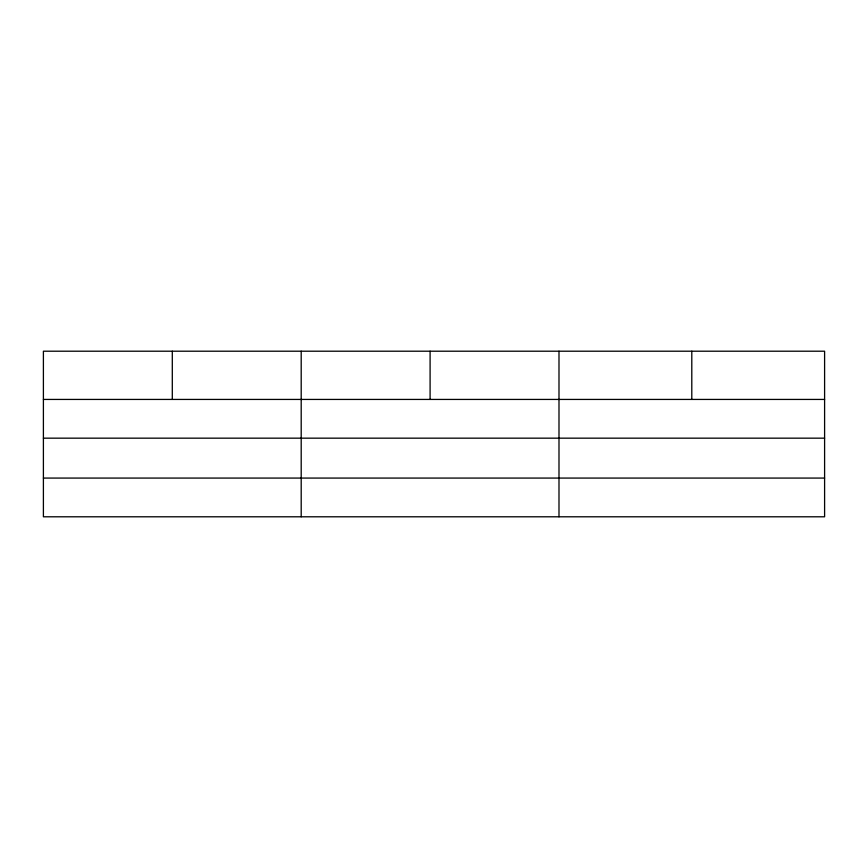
<?xml version="1.0" encoding="UTF-8"?>
<svg xmlns="http://www.w3.org/2000/svg" width="868" height="868" viewBox="0 0 868 868"><rect width="100%" height="100%" fill="white"/><g stroke="black" fill="none" stroke-linecap="round" stroke-linejoin="round"><path stroke-width="1.3" d="M824.6 438.166L824.6 351.204L43.4 351.204L43.4 516.796L824.6 516.796L824.6 438.166L43.4 438.166M43.4 399.432L824.6 399.432M43.4 478.073L824.6 478.073M691.796 351.204L691.796 399.432M558.992 351.204L558.992 516.796M430.094 351.204L430.094 399.432M301.196 351.204L301.196 516.796M172.298 351.204L172.298 399.432"/></g></svg>
